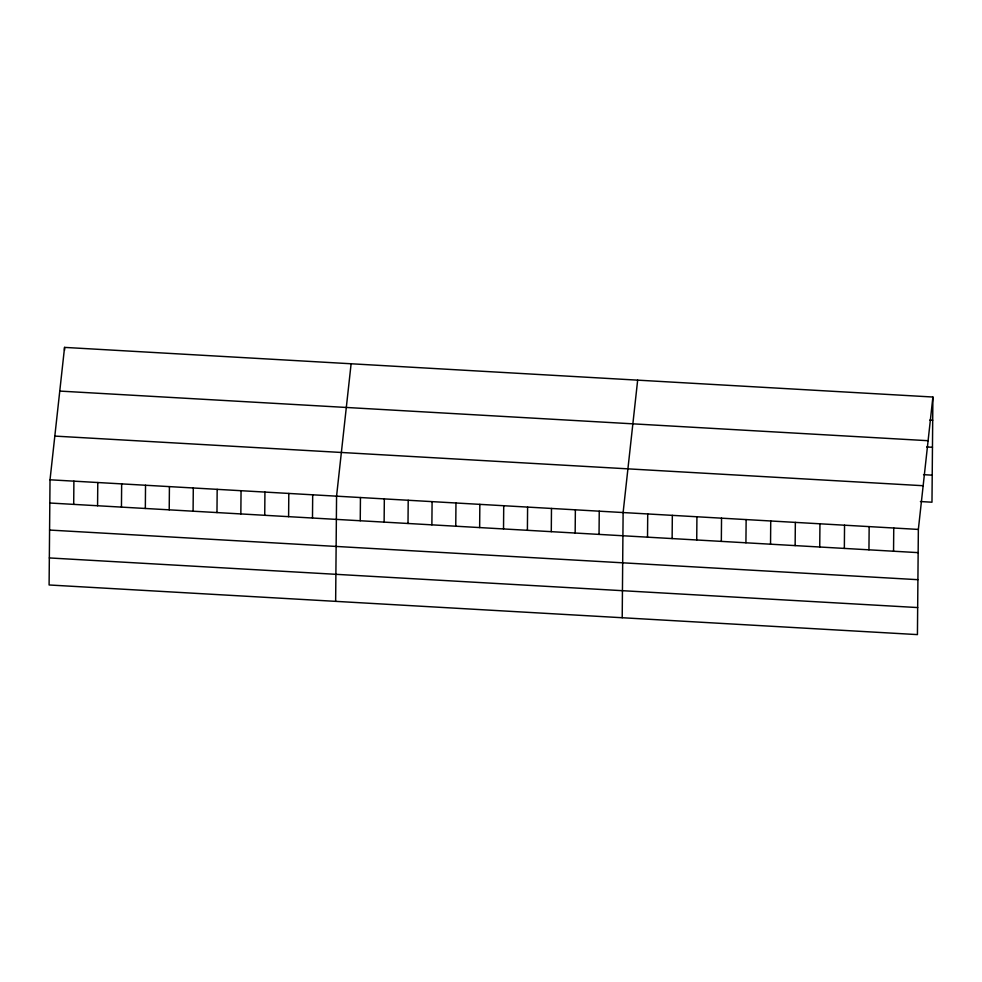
<?xml version="1.0" encoding="UTF-8"?>
<svg xmlns="http://www.w3.org/2000/svg" width="982" height="982" viewBox="0 0 982 982"><rect width="100%" height="100%" fill="white"/><g stroke="black" fill="none" stroke-linecap="round" stroke-linejoin="round"><path stroke-width="1.47" d="M50.021 479.793L49.1 584.977L917.433 634.605L918.354 529.421L932.9 397.023L64.567 347.395L50.021 479.793L918.354 529.421M64.542 350.292L64.567 347.395M73.699 504.38L73.896 481.155M97.574 505.742L97.783 482.518M121.449 507.105L121.658 483.88M145.336 508.467L145.532 485.255M169.211 509.83L169.42 486.618M193.086 511.205L193.294 487.98M216.973 512.567L217.169 489.343M240.848 513.93L241.056 490.705M264.735 515.292L264.931 492.068M288.61 516.655L288.806 493.443M312.485 518.03L312.693 494.805M335.648 601.352L336.568 496.168L351.114 363.77M360.247 520.755L360.443 497.53M384.122 522.117L384.33 498.893M408.009 523.48L408.205 500.255M431.884 524.842L432.092 501.63M455.758 526.217L455.967 502.993M479.646 527.58L479.842 504.355M503.521 528.942L503.729 505.718M527.395 530.305L527.604 507.08M551.283 531.667L551.479 508.455M575.157 533.042L575.366 509.818M599.045 534.404L599.241 511.18M622.207 617.739L623.116 512.543L637.662 380.144M647.519 537.166L647.727 513.954M672.13 538.578L672.326 515.354M696.729 539.977L696.925 516.765M721.328 541.389L721.537 518.165M745.927 542.801L746.136 519.576M770.539 544.2L770.735 520.976M795.138 545.611L795.346 522.387M819.737 547.011L819.945 523.787M844.348 548.422L844.545 525.198M868.947 549.822L869.156 526.61M893.546 551.233L893.755 528.009M932.9 397.023L931.979 502.207L920.404 501.544M929.807 420.075L932.691 420.235M59.767 391.082L928.1 440.709M926.677 446.957L932.458 447.289M923.534 474.662L932.213 475.165M54.82 436.094L923.154 485.722M49.812 503.017L918.158 552.633M49.579 530.059L917.912 579.687M49.333 557.936L917.679 607.563"/></g></svg>
